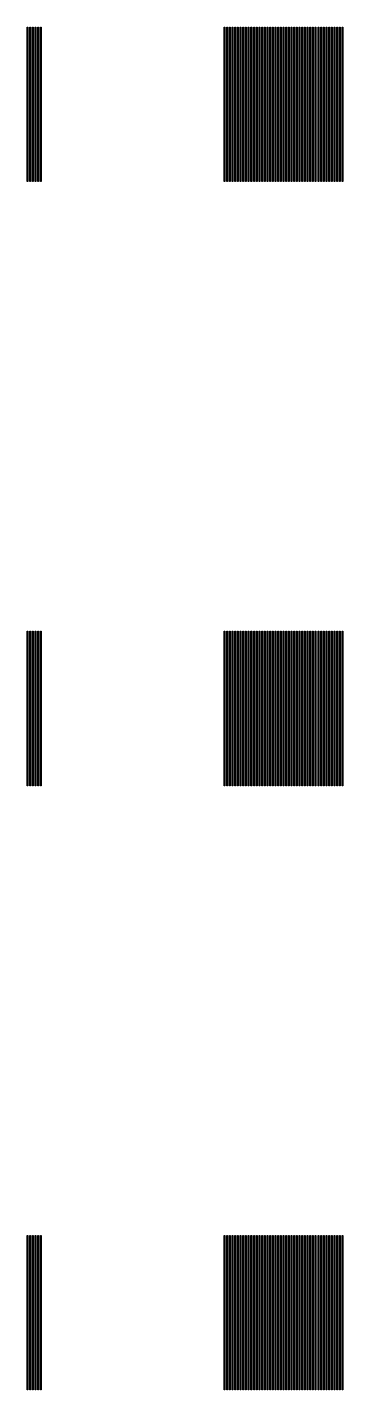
# Model space of a CAD drawing. Extents: x -25 to 122, y -49 to 104.
# Drawn here: x 85.52 to 90.32, y 30.93 to 51.61 of the extents above; entities that cross this region are included whole.
import ezdxf

# ---------------------------------------------------------------- set-up
doc = ezdxf.new("R2010")
doc.units = 0

msp = doc.modelspace()

# ---------------------------------------------------------------- linework, layer by layer
for p, q in [((85.5196, 49.2686), (85.5196, 51.6123)), ((85.5196, 51.6123), (85.5298, 51.6123)), ((85.5298, 51.6123), (85.5298, 49.2686)), ((85.5603, 49.2686), (85.5603, 51.6123)), ((85.5603, 51.6123), (85.5705, 51.6123)), ((85.5705, 51.6123), (85.5705, 49.2686)), ((85.6011, 49.2686), (85.6011, 51.6123)), ((85.6011, 51.6123), (85.6113, 51.6123)), ((85.6113, 51.6123), (85.6113, 49.2686)), ((85.6418, 49.2686), (85.6418, 51.6123)), ((85.6418, 51.6123), (85.652, 51.6123)), ((85.652, 51.6123), (85.652, 49.2686)), ((85.6826, 49.2686), (85.6826, 51.6123)), ((85.6826, 51.6123), (85.6928, 51.6123)), ((85.6928, 51.6123), (85.6928, 49.2686)), ((85.7234, 49.2686), (85.7234, 51.6123)), ((85.7234, 51.6123), (85.7336, 51.6123)), ((85.7336, 51.6123), (85.7336, 49.2686)), ((88.5154, 49.2686), (88.5154, 51.6123)), ((88.5154, 51.6123), (88.5256, 51.6123)), ((88.5256, 51.6123), (88.5256, 49.2686)), ((88.5562, 49.2686), (88.5562, 51.6123)), ((88.5562, 51.6123), (88.5664, 51.6123)), ((88.5664, 51.6123), (88.5664, 49.2686)), ((88.597, 49.2686), (88.597, 51.6123)), ((88.597, 51.6123), (88.6071, 51.6123)), ((88.6071, 51.6123), (88.6071, 49.2686)), ((88.6377, 49.2686), (88.6377, 51.6123)), ((88.6377, 51.6123), (88.6479, 51.6123)), ((88.6479, 51.6123), (88.6479, 49.2686)), ((88.6785, 49.2686), (88.6785, 51.6123)), ((88.6785, 51.6123), (88.6887, 51.6123)), ((88.6887, 51.6123), (88.6887, 49.2686)), ((88.7192, 49.2686), (88.7192, 51.6123)), ((88.7192, 51.6123), (88.7294, 51.6123)), ((88.7294, 51.6123), (88.7294, 49.2686)), ((88.76, 49.2686), (88.76, 51.6123)), ((88.76, 51.6123), (88.7702, 51.6123)), ((88.7702, 51.6123), (88.7702, 49.2686)), ((88.8008, 49.2686), (88.8008, 51.6123)), ((88.8008, 51.6123), (88.811, 51.6123)), ((88.811, 51.6123), (88.811, 49.2686)), ((88.8415, 49.2686), (88.8415, 51.6123)), ((88.8415, 51.6123), (88.8517, 51.6123)), ((88.8517, 51.6123), (88.8517, 49.2686)), ((88.8823, 49.2686), (88.8823, 51.6123)), ((88.8823, 51.6123), (88.8925, 51.6123)), ((88.8925, 51.6123), (88.8925, 49.2686)), ((88.923, 49.2686), (88.923, 51.6123)), ((88.923, 51.6123), (88.9332, 51.6123)), ((88.9332, 51.6123), (88.9332, 49.2686)), ((88.9638, 49.2686), (88.9638, 51.6123)), ((88.9638, 51.6123), (88.974, 51.6123)), ((88.974, 51.6123), (88.974, 49.2686)), ((89.0045, 49.2686), (89.0045, 51.6123)), ((89.0045, 51.6123), (89.0148, 51.6123)), ((89.0148, 51.6123), (89.0148, 49.2686)), ((89.0453, 49.2686), (89.0453, 51.6123)), ((89.0453, 51.6123), (89.0555, 51.6123)), ((89.0555, 51.6123), (89.0555, 49.2686)), ((89.0861, 49.2686), (89.0861, 51.6123)), ((89.0861, 51.6123), (89.0963, 51.6123)), ((89.0963, 51.6123), (89.0963, 49.2686)), ((89.1268, 49.2686), (89.1268, 51.6123)), ((89.1268, 51.6123), (89.137, 51.6123)), ((89.137, 51.6123), (89.137, 49.2686)), ((89.1676, 49.2686), (89.1676, 51.6123)), ((89.1676, 51.6123), (89.1778, 51.6123)), ((89.1778, 51.6123), (89.1778, 49.2686)), ((89.2084, 49.2686), (89.2084, 51.6123)), ((89.2084, 51.6123), (89.2186, 51.6123)), ((89.2186, 51.6123), (89.2186, 49.2686)), ((89.2491, 49.2686), (89.2491, 51.6123)), ((89.2491, 51.6123), (89.2593, 51.6123)), ((89.2593, 51.6123), (89.2593, 49.2686)), ((89.2899, 49.2686), (89.2899, 51.6123)), ((89.2899, 51.6123), (89.3001, 51.6123)), ((89.3001, 51.6123), (89.3001, 49.2686)), ((89.3306, 49.2686), (89.3306, 51.6123)), ((89.3306, 51.6123), (89.3408, 51.6123)), ((89.3408, 51.6123), (89.3408, 49.2686)), ((89.3714, 49.2686), (89.3714, 51.6123)), ((89.3714, 51.6123), (89.3816, 51.6123)), ((89.3816, 51.6123), (89.3816, 49.2686)), ((89.4122, 49.2686), (89.4122, 51.6123)), ((89.4122, 51.6123), (89.4223, 51.6123)), ((89.4223, 51.6123), (89.4223, 49.2686)), ((89.4529, 49.2686), (89.4529, 51.6123)), ((89.4529, 51.6123), (89.4631, 51.6123)), ((89.4631, 51.6123), (89.4631, 49.2686)), ((89.4937, 49.2686), (89.4937, 51.6123)), ((89.4937, 51.6123), (89.5038, 51.6123)), ((89.5038, 51.6123), (89.5038, 49.2686)), ((89.5344, 49.2686), (89.5344, 51.6123)), ((89.5344, 51.6123), (89.5446, 51.6123)), ((89.5446, 51.6123), (89.5446, 49.2686)), ((89.5752, 49.2686), (89.5752, 51.6123)), ((89.5752, 51.6123), (89.5854, 51.6123)), ((89.5854, 51.6123), (89.5854, 49.2686)), ((89.6159, 49.2686), (89.6159, 51.6123)), ((89.6159, 51.6123), (89.6261, 51.6123)), ((89.6261, 51.6123), (89.6261, 49.2686)), ((89.6567, 49.2686), (89.6567, 51.6123)), ((89.6567, 51.6123), (89.6669, 51.6123)), ((89.6669, 51.6123), (89.6669, 49.2686)), ((89.6975, 49.2686), (89.6975, 51.6123)), ((89.6975, 51.6123), (89.7076, 51.6123)), ((89.7076, 51.6123), (89.7076, 49.2686)), ((89.7382, 49.2686), (89.7382, 51.6123)), ((89.7382, 51.6123), (89.7484, 51.6123)), ((89.7484, 51.6123), (89.7484, 49.2686)), ((89.779, 49.2686), (89.779, 51.6123)), ((89.779, 51.6123), (89.7892, 51.6123)), ((89.7892, 51.6123), (89.7892, 49.2686)), ((89.8197, 49.2686), (89.8197, 51.6123)), ((89.8197, 51.6123), (89.8299, 51.6123)), ((89.8299, 51.6123), (89.8299, 49.2686)), ((89.8605, 49.2686), (89.8605, 51.6123)), ((89.8605, 51.6123), (89.8707, 51.6123)), ((89.8707, 51.6123), (89.8707, 49.2686)), ((89.9013, 49.2686), (89.9013, 51.6123)), ((89.9013, 51.6123), (89.9114, 51.6123)), ((89.9114, 51.6123), (89.9114, 49.2686)), ((89.942, 49.2686), (89.942, 51.6123)), ((89.942, 51.6123), (89.9522, 51.6123)), ((89.9522, 51.6123), (89.9522, 49.2686)), ((89.9828, 49.2686), (89.9828, 51.6123)), ((89.9828, 51.6123), (89.993, 51.6123)), ((89.993, 51.6123), (89.993, 49.2686)), ((90.0235, 49.2686), (90.0235, 51.6123)), ((90.0235, 51.6123), (90.0337, 51.6123)), ((90.0337, 51.6123), (90.0337, 49.2686)), ((90.0643, 49.2686), (90.0643, 51.6123)), ((90.0643, 51.6123), (90.0745, 51.6123)), ((90.0745, 51.6123), (90.0745, 49.2686)), ((90.1051, 49.2686), (90.1051, 51.6123)), ((90.1051, 51.6123), (90.1152, 51.6123)), ((90.1152, 51.6123), (90.1152, 49.2686)), ((90.1458, 49.2686), (90.1458, 51.6123)), ((90.1458, 51.6123), (90.156, 51.6123)), ((90.156, 51.6123), (90.156, 49.2686)), ((90.1866, 49.2686), (90.1866, 51.6123)), ((90.1866, 51.6123), (90.1968, 51.6123)), ((90.1968, 51.6123), (90.1968, 49.2686)), ((90.2273, 49.2686), (90.2273, 51.6123)), ((90.2273, 51.6123), (90.2375, 51.6123)), ((90.2375, 51.6123), (90.2375, 49.2686)), ((90.2681, 49.2686), (90.2681, 51.6123)), ((90.2681, 51.6123), (90.2783, 51.6123)), ((90.2783, 51.6123), (90.2783, 49.2686)), ((90.3089, 49.2686), (90.3089, 51.6123)), ((90.3089, 51.6123), (90.319, 51.6123)), ((90.319, 51.6123), (90.319, 49.2686)), ((85.5298, 49.2686), (85.5196, 49.2686)), ((85.5705, 49.2686), (85.5603, 49.2686)), ((85.6113, 49.2686), (85.6011, 49.2686)), ((85.652, 49.2686), (85.6418, 49.2686)), ((85.6928, 49.2686), (85.6826, 49.2686)), ((85.7336, 49.2686), (85.7234, 49.2686)), ((88.5256, 49.2686), (88.5154, 49.2686)), ((88.5664, 49.2686), (88.5562, 49.2686)), ((88.6071, 49.2686), (88.597, 49.2686)), ((88.6479, 49.2686), (88.6377, 49.2686)), ((88.6887, 49.2686), (88.6785, 49.2686)), ((88.7294, 49.2686), (88.7192, 49.2686)), ((88.7702, 49.2686), (88.76, 49.2686)), ((88.811, 49.2686), (88.8008, 49.2686)), ((88.8517, 49.2686), (88.8415, 49.2686)), ((88.8925, 49.2686), (88.8823, 49.2686)), ((88.9332, 49.2686), (88.923, 49.2686)), ((88.974, 49.2686), (88.9638, 49.2686)), ((89.0148, 49.2686), (89.0045, 49.2686)), ((89.0555, 49.2686), (89.0453, 49.2686)), ((89.0963, 49.2686), (89.0861, 49.2686)), ((89.137, 49.2686), (89.1268, 49.2686)), ((89.1778, 49.2686), (89.1676, 49.2686)), ((89.2186, 49.2686), (89.2084, 49.2686)), ((89.2593, 49.2686), (89.2491, 49.2686)), ((89.3001, 49.2686), (89.2899, 49.2686)), ((89.3408, 49.2686), (89.3306, 49.2686)), ((89.3816, 49.2686), (89.3714, 49.2686)), ((89.4223, 49.2686), (89.4122, 49.2686)), ((89.4631, 49.2686), (89.4529, 49.2686)), ((89.5038, 49.2686), (89.4937, 49.2686)), ((89.5446, 49.2686), (89.5344, 49.2686)), ((89.5854, 49.2686), (89.5752, 49.2686)), ((89.6261, 49.2686), (89.6159, 49.2686)), ((89.6669, 49.2686), (89.6567, 49.2686)), ((89.7076, 49.2686), (89.6975, 49.2686)), ((89.7484, 49.2686), (89.7382, 49.2686)), ((89.7892, 49.2686), (89.779, 49.2686)), ((89.8299, 49.2686), (89.8197, 49.2686)), ((89.8707, 49.2686), (89.8605, 49.2686)), ((89.9114, 49.2686), (89.9013, 49.2686)), ((89.9522, 49.2686), (89.942, 49.2686)), ((89.993, 49.2686), (89.9828, 49.2686)), ((90.0337, 49.2686), (90.0235, 49.2686)), ((90.0745, 49.2686), (90.0643, 49.2686)), ((90.1152, 49.2686), (90.1051, 49.2686)), ((90.156, 49.2686), (90.1458, 49.2686)), ((90.1968, 49.2686), (90.1866, 49.2686)), ((90.2375, 49.2686), (90.2273, 49.2686)), ((90.2783, 49.2686), (90.2681, 49.2686)), ((90.319, 49.2686), (90.3089, 49.2686)), ((85.5196, 40.0976), (85.5196, 42.4413)), ((85.5196, 42.4413), (85.5298, 42.4413)), ((85.5298, 42.4413), (85.5298, 40.0976)), ((85.5603, 40.0976), (85.5603, 42.4413)), ((85.5603, 42.4413), (85.5705, 42.4413)), ((85.5705, 42.4413), (85.5705, 40.0976)), ((85.6011, 40.0976), (85.6011, 42.4413)), ((85.6011, 42.4413), (85.6113, 42.4413)), ((85.6113, 42.4413), (85.6113, 40.0976)), ((85.6418, 40.0976), (85.6418, 42.4413)), ((85.6418, 42.4413), (85.652, 42.4413)), ((85.652, 42.4413), (85.652, 40.0976)), ((85.6826, 40.0976), (85.6826, 42.4413)), ((85.6826, 42.4413), (85.6928, 42.4413)), ((85.6928, 42.4413), (85.6928, 40.0976)), ((85.7234, 40.0976), (85.7234, 42.4413)), ((85.7234, 42.4413), (85.7336, 42.4413)), ((85.7336, 42.4413), (85.7336, 40.0976)), ((88.5154, 40.0976), (88.5154, 42.4413)), ((88.5154, 42.4413), (88.5256, 42.4413)), ((88.5256, 42.4413), (88.5256, 40.0976)), ((88.5562, 40.0976), (88.5562, 42.4413)), ((88.5562, 42.4413), (88.5664, 42.4413)), ((88.5664, 42.4413), (88.5664, 40.0976)), ((88.597, 40.0976), (88.597, 42.4413)), ((88.597, 42.4413), (88.6071, 42.4413)), ((88.6071, 42.4413), (88.6071, 40.0976)), ((88.6377, 40.0976), (88.6377, 42.4413)), ((88.6377, 42.4413), (88.6479, 42.4413)), ((88.6479, 42.4413), (88.6479, 40.0976)), ((88.6785, 40.0976), (88.6785, 42.4413)), ((88.6785, 42.4413), (88.6887, 42.4413)), ((88.6887, 42.4413), (88.6887, 40.0976)), ((88.7192, 40.0976), (88.7192, 42.4413)), ((88.7192, 42.4413), (88.7294, 42.4413)), ((88.7294, 42.4413), (88.7294, 40.0976)), ((88.76, 40.0976), (88.76, 42.4413)), ((88.76, 42.4413), (88.7702, 42.4413)), ((88.7702, 42.4413), (88.7702, 40.0976)), ((88.8008, 40.0976), (88.8008, 42.4413)), ((88.8008, 42.4413), (88.811, 42.4413)), ((88.811, 42.4413), (88.811, 40.0976)), ((88.8415, 40.0976), (88.8415, 42.4413)), ((88.8415, 42.4413), (88.8517, 42.4413)), ((88.8517, 42.4413), (88.8517, 40.0976)), ((88.8823, 40.0976), (88.8823, 42.4413)), ((88.8823, 42.4413), (88.8925, 42.4413)), ((88.8925, 42.4413), (88.8925, 40.0976)), ((88.923, 40.0976), (88.923, 42.4413)), ((88.923, 42.4413), (88.9332, 42.4413)), ((88.9332, 42.4413), (88.9332, 40.0976)), ((88.9638, 40.0976), (88.9638, 42.4413)), ((88.9638, 42.4413), (88.974, 42.4413)), ((88.974, 42.4413), (88.974, 40.0976)), ((89.0045, 40.0976), (89.0045, 42.4413)), ((89.0045, 42.4413), (89.0148, 42.4413)), ((89.0148, 42.4413), (89.0148, 40.0976)), ((89.0453, 40.0976), (89.0453, 42.4413)), ((89.0453, 42.4413), (89.0555, 42.4413)), ((89.0555, 42.4413), (89.0555, 40.0976)), ((89.0861, 40.0976), (89.0861, 42.4413)), ((89.0861, 42.4413), (89.0963, 42.4413)), ((89.0963, 42.4413), (89.0963, 40.0976)), ((89.1268, 40.0976), (89.1268, 42.4413)), ((89.1268, 42.4413), (89.137, 42.4413)), ((89.137, 42.4413), (89.137, 40.0976)), ((89.1676, 40.0976), (89.1676, 42.4413)), ((89.1676, 42.4413), (89.1778, 42.4413)), ((89.1778, 42.4413), (89.1778, 40.0976)), ((89.2084, 40.0976), (89.2084, 42.4413)), ((89.2084, 42.4413), (89.2186, 42.4413)), ((89.2186, 42.4413), (89.2186, 40.0976)), ((89.2491, 40.0976), (89.2491, 42.4413)), ((89.2491, 42.4413), (89.2593, 42.4413)), ((89.2593, 42.4413), (89.2593, 40.0976)), ((89.2899, 40.0976), (89.2899, 42.4413)), ((89.2899, 42.4413), (89.3001, 42.4413)), ((89.3001, 42.4413), (89.3001, 40.0976)), ((89.3306, 40.0976), (89.3306, 42.4413)), ((89.3306, 42.4413), (89.3408, 42.4413)), ((89.3408, 42.4413), (89.3408, 40.0976)), ((89.3714, 40.0976), (89.3714, 42.4413)), ((89.3714, 42.4413), (89.3816, 42.4413)), ((89.3816, 42.4413), (89.3816, 40.0976)), ((89.4122, 40.0976), (89.4122, 42.4413)), ((89.4122, 42.4413), (89.4223, 42.4413)), ((89.4223, 42.4413), (89.4223, 40.0976)), ((89.4529, 40.0976), (89.4529, 42.4413)), ((89.4529, 42.4413), (89.4631, 42.4413)), ((89.4631, 42.4413), (89.4631, 40.0976)), ((89.4937, 40.0976), (89.4937, 42.4413)), ((89.4937, 42.4413), (89.5038, 42.4413)), ((89.5038, 42.4413), (89.5038, 40.0976)), ((89.5344, 40.0976), (89.5344, 42.4413)), ((89.5344, 42.4413), (89.5446, 42.4413)), ((89.5446, 42.4413), (89.5446, 40.0976)), ((89.5752, 40.0976), (89.5752, 42.4413)), ((89.5752, 42.4413), (89.5854, 42.4413)), ((89.5854, 42.4413), (89.5854, 40.0976)), ((89.6159, 40.0976), (89.6159, 42.4413)), ((89.6159, 42.4413), (89.6261, 42.4413)), ((89.6261, 42.4413), (89.6261, 40.0976)), ((89.6567, 40.0976), (89.6567, 42.4413)), ((89.6567, 42.4413), (89.6669, 42.4413)), ((89.6669, 42.4413), (89.6669, 40.0976)), ((89.6975, 40.0976), (89.6975, 42.4413)), ((89.6975, 42.4413), (89.7076, 42.4413)), ((89.7076, 42.4413), (89.7076, 40.0976)), ((89.7382, 40.0976), (89.7382, 42.4413)), ((89.7382, 42.4413), (89.7484, 42.4413)), ((89.7484, 42.4413), (89.7484, 40.0976)), ((89.779, 40.0976), (89.779, 42.4413)), ((89.779, 42.4413), (89.7892, 42.4413)), ((89.7892, 42.4413), (89.7892, 40.0976)), ((89.8197, 40.0976), (89.8197, 42.4413)), ((89.8197, 42.4413), (89.8299, 42.4413)), ((89.8299, 42.4413), (89.8299, 40.0976)), ((89.8605, 40.0976), (89.8605, 42.4413)), ((89.8605, 42.4413), (89.8707, 42.4413)), ((89.8707, 42.4413), (89.8707, 40.0976)), ((89.9013, 40.0976), (89.9013, 42.4413)), ((89.9013, 42.4413), (89.9114, 42.4413)), ((89.9114, 42.4413), (89.9114, 40.0976)), ((89.942, 40.0976), (89.942, 42.4413)), ((89.942, 42.4413), (89.9522, 42.4413)), ((89.9522, 42.4413), (89.9522, 40.0976)), ((89.9828, 40.0976), (89.9828, 42.4413)), ((89.9828, 42.4413), (89.993, 42.4413)), ((89.993, 42.4413), (89.993, 40.0976)), ((90.0235, 40.0976), (90.0235, 42.4413)), ((90.0235, 42.4413), (90.0337, 42.4413)), ((90.0337, 42.4413), (90.0337, 40.0976)), ((90.0643, 40.0976), (90.0643, 42.4413)), ((90.0643, 42.4413), (90.0745, 42.4413)), ((90.0745, 42.4413), (90.0745, 40.0976)), ((90.1051, 40.0976), (90.1051, 42.4413)), ((90.1051, 42.4413), (90.1152, 42.4413)), ((90.1152, 42.4413), (90.1152, 40.0976)), ((90.1458, 40.0976), (90.1458, 42.4413)), ((90.1458, 42.4413), (90.156, 42.4413)), ((90.156, 42.4413), (90.156, 40.0976)), ((90.1866, 40.0976), (90.1866, 42.4413)), ((90.1866, 42.4413), (90.1968, 42.4413)), ((90.1968, 42.4413), (90.1968, 40.0976)), ((90.2273, 40.0976), (90.2273, 42.4413)), ((90.2273, 42.4413), (90.2375, 42.4413)), ((90.2375, 42.4413), (90.2375, 40.0976)), ((90.2681, 40.0976), (90.2681, 42.4413)), ((90.2681, 42.4413), (90.2783, 42.4413)), ((90.2783, 42.4413), (90.2783, 40.0976)), ((90.3089, 40.0976), (90.3089, 42.4413)), ((90.3089, 42.4413), (90.319, 42.4413)), ((90.319, 42.4413), (90.319, 40.0976)), ((85.5298, 40.0976), (85.5196, 40.0976)), ((85.5705, 40.0976), (85.5603, 40.0976)), ((85.6113, 40.0976), (85.6011, 40.0976)), ((85.652, 40.0976), (85.6418, 40.0976)), ((85.6928, 40.0976), (85.6826, 40.0976)), ((85.7336, 40.0976), (85.7234, 40.0976)), ((88.5256, 40.0976), (88.5154, 40.0976)), ((88.5664, 40.0976), (88.5562, 40.0976)), ((88.6071, 40.0976), (88.597, 40.0976)), ((88.6479, 40.0976), (88.6377, 40.0976)), ((88.6887, 40.0976), (88.6785, 40.0976)), ((88.7294, 40.0976), (88.7192, 40.0976)), ((88.7702, 40.0976), (88.76, 40.0976)), ((88.811, 40.0976), (88.8008, 40.0976)), ((88.8517, 40.0976), (88.8415, 40.0976)), ((88.8925, 40.0976), (88.8823, 40.0976)), ((88.9332, 40.0976), (88.923, 40.0976)), ((88.974, 40.0976), (88.9638, 40.0976)), ((89.0148, 40.0976), (89.0045, 40.0976)), ((89.0555, 40.0976), (89.0453, 40.0976)), ((89.0963, 40.0976), (89.0861, 40.0976)), ((89.137, 40.0976), (89.1268, 40.0976)), ((89.1778, 40.0976), (89.1676, 40.0976)), ((89.2186, 40.0976), (89.2084, 40.0976)), ((89.2593, 40.0976), (89.2491, 40.0976)), ((89.3001, 40.0976), (89.2899, 40.0976)), ((89.3408, 40.0976), (89.3306, 40.0976)), ((89.3816, 40.0976), (89.3714, 40.0976)), ((89.4223, 40.0976), (89.4122, 40.0976)), ((89.4631, 40.0976), (89.4529, 40.0976)), ((89.5038, 40.0976), (89.4937, 40.0976)), ((89.5446, 40.0976), (89.5344, 40.0976)), ((89.5854, 40.0976), (89.5752, 40.0976)), ((89.6261, 40.0976), (89.6159, 40.0976)), ((89.6669, 40.0976), (89.6567, 40.0976)), ((89.7076, 40.0976), (89.6975, 40.0976)), ((89.7484, 40.0976), (89.7382, 40.0976)), ((89.7892, 40.0976), (89.779, 40.0976)), ((89.8299, 40.0976), (89.8197, 40.0976)), ((89.8707, 40.0976), (89.8605, 40.0976)), ((89.9114, 40.0976), (89.9013, 40.0976)), ((89.9522, 40.0976), (89.942, 40.0976)), ((89.993, 40.0976), (89.9828, 40.0976)), ((90.0337, 40.0976), (90.0235, 40.0976)), ((90.0745, 40.0976), (90.0643, 40.0976)), ((90.1152, 40.0976), (90.1051, 40.0976)), ((90.156, 40.0976), (90.1458, 40.0976)), ((90.1968, 40.0976), (90.1866, 40.0976)), ((90.2375, 40.0976), (90.2273, 40.0976)), ((90.2783, 40.0976), (90.2681, 40.0976)), ((90.319, 40.0976), (90.3089, 40.0976)), ((85.5196, 30.9267), (85.5196, 33.2703)), ((85.5196, 33.2703), (85.5298, 33.2703)), ((85.5298, 33.2703), (85.5298, 30.9267)), ((85.5603, 30.9267), (85.5603, 33.2703)), ((85.5603, 33.2703), (85.5705, 33.2703)), ((85.5705, 33.2703), (85.5705, 30.9267)), ((85.6011, 30.9267), (85.6011, 33.2703)), ((85.6011, 33.2703), (85.6113, 33.2703)), ((85.6113, 33.2703), (85.6113, 30.9267)), ((85.6418, 30.9267), (85.6418, 33.2703)), ((85.6418, 33.2703), (85.652, 33.2703)), ((85.652, 33.2703), (85.652, 30.9267)), ((85.6826, 30.9267), (85.6826, 33.2703)), ((85.6826, 33.2703), (85.6928, 33.2703)), ((85.6928, 33.2703), (85.6928, 30.9267)), ((85.7234, 30.9267), (85.7234, 33.2703)), ((85.7234, 33.2703), (85.7336, 33.2703)), ((85.7336, 33.2703), (85.7336, 30.9267)), ((88.5154, 30.9267), (88.5154, 33.2703)), ((88.5154, 33.2703), (88.5256, 33.2703)), ((88.5256, 33.2703), (88.5256, 30.9267)), ((88.5562, 30.9267), (88.5562, 33.2703)), ((88.5562, 33.2703), (88.5664, 33.2703)), ((88.5664, 33.2703), (88.5664, 30.9267)), ((88.597, 30.9267), (88.597, 33.2703)), ((88.597, 33.2703), (88.6071, 33.2703)), ((88.6071, 33.2703), (88.6071, 30.9267)), ((88.6377, 30.9267), (88.6377, 33.2703)), ((88.6377, 33.2703), (88.6479, 33.2703)), ((88.6479, 33.2703), (88.6479, 30.9267)), ((88.6785, 30.9267), (88.6785, 33.2703)), ((88.6785, 33.2703), (88.6887, 33.2703)), ((88.6887, 33.2703), (88.6887, 30.9267)), ((88.7192, 30.9267), (88.7192, 33.2703)), ((88.7192, 33.2703), (88.7294, 33.2703)), ((88.7294, 33.2703), (88.7294, 30.9267)), ((88.76, 30.9267), (88.76, 33.2703)), ((88.76, 33.2703), (88.7702, 33.2703)), ((88.7702, 33.2703), (88.7702, 30.9267)), ((88.8008, 30.9267), (88.8008, 33.2703)), ((88.8008, 33.2703), (88.811, 33.2703)), ((88.811, 33.2703), (88.811, 30.9267)), ((88.8415, 30.9267), (88.8415, 33.2703)), ((88.8415, 33.2703), (88.8517, 33.2703)), ((88.8517, 33.2703), (88.8517, 30.9267)), ((88.8823, 30.9267), (88.8823, 33.2703)), ((88.8823, 33.2703), (88.8925, 33.2703)), ((88.8925, 33.2703), (88.8925, 30.9267)), ((88.923, 30.9267), (88.923, 33.2703)), ((88.923, 33.2703), (88.9332, 33.2703)), ((88.9332, 33.2703), (88.9332, 30.9267)), ((88.9638, 30.9267), (88.9638, 33.2703)), ((88.9638, 33.2703), (88.974, 33.2703)), ((88.974, 33.2703), (88.974, 30.9267)), ((89.0045, 30.9267), (89.0045, 33.2703)), ((89.0045, 33.2703), (89.0148, 33.2703)), ((89.0148, 33.2703), (89.0148, 30.9267)), ((89.0453, 30.9267), (89.0453, 33.2703)), ((89.0453, 33.2703), (89.0555, 33.2703)), ((89.0555, 33.2703), (89.0555, 30.9267)), ((89.0861, 30.9267), (89.0861, 33.2703)), ((89.0861, 33.2703), (89.0963, 33.2703)), ((89.0963, 33.2703), (89.0963, 30.9267)), ((89.1268, 30.9267), (89.1268, 33.2703)), ((89.1268, 33.2703), (89.137, 33.2703)), ((89.137, 33.2703), (89.137, 30.9267)), ((89.1676, 30.9267), (89.1676, 33.2703)), ((89.1676, 33.2703), (89.1778, 33.2703)), ((89.1778, 33.2703), (89.1778, 30.9267)), ((89.2084, 30.9267), (89.2084, 33.2703)), ((89.2084, 33.2703), (89.2186, 33.2703)), ((89.2186, 33.2703), (89.2186, 30.9267)), ((89.2491, 30.9267), (89.2491, 33.2703)), ((89.2491, 33.2703), (89.2593, 33.2703)), ((89.2593, 33.2703), (89.2593, 30.9267)), ((89.2899, 30.9267), (89.2899, 33.2703)), ((89.2899, 33.2703), (89.3001, 33.2703)), ((89.3001, 33.2703), (89.3001, 30.9267)), ((89.3306, 30.9267), (89.3306, 33.2703)), ((89.3306, 33.2703), (89.3408, 33.2703)), ((89.3408, 33.2703), (89.3408, 30.9267)), ((89.3714, 30.9267), (89.3714, 33.2703)), ((89.3714, 33.2703), (89.3816, 33.2703)), ((89.3816, 33.2703), (89.3816, 30.9267)), ((89.4122, 30.9267), (89.4122, 33.2703)), ((89.4122, 33.2703), (89.4223, 33.2703)), ((89.4223, 33.2703), (89.4223, 30.9267)), ((89.4529, 30.9267), (89.4529, 33.2703)), ((89.4529, 33.2703), (89.4631, 33.2703)), ((89.4631, 33.2703), (89.4631, 30.9267)), ((89.4937, 30.9267), (89.4937, 33.2703)), ((89.4937, 33.2703), (89.5038, 33.2703)), ((89.5038, 33.2703), (89.5038, 30.9267)), ((89.5344, 30.9267), (89.5344, 33.2703)), ((89.5344, 33.2703), (89.5446, 33.2703)), ((89.5446, 33.2703), (89.5446, 30.9267)), ((89.5752, 30.9267), (89.5752, 33.2703)), ((89.5752, 33.2703), (89.5854, 33.2703)), ((89.5854, 33.2703), (89.5854, 30.9267)), ((89.6159, 30.9267), (89.6159, 33.2703)), ((89.6159, 33.2703), (89.6261, 33.2703)), ((89.6261, 33.2703), (89.6261, 30.9267)), ((89.6567, 30.9267), (89.6567, 33.2703)), ((89.6567, 33.2703), (89.6669, 33.2703)), ((89.6669, 33.2703), (89.6669, 30.9267)), ((89.6975, 30.9267), (89.6975, 33.2703)), ((89.6975, 33.2703), (89.7076, 33.2703)), ((89.7076, 33.2703), (89.7076, 30.9267)), ((89.7382, 30.9267), (89.7382, 33.2703)), ((89.7382, 33.2703), (89.7484, 33.2703)), ((89.7484, 33.2703), (89.7484, 30.9267)), ((89.779, 30.9267), (89.779, 33.2703)), ((89.779, 33.2703), (89.7892, 33.2703)), ((89.7892, 33.2703), (89.7892, 30.9267)), ((89.8197, 30.9267), (89.8197, 33.2703)), ((89.8197, 33.2703), (89.8299, 33.2703)), ((89.8299, 33.2703), (89.8299, 30.9267)), ((89.8605, 30.9267), (89.8605, 33.2703)), ((89.8605, 33.2703), (89.8707, 33.2703)), ((89.8707, 33.2703), (89.8707, 30.9267)), ((89.9013, 30.9267), (89.9013, 33.2703)), ((89.9013, 33.2703), (89.9114, 33.2703)), ((89.9114, 33.2703), (89.9114, 30.9267)), ((89.942, 30.9267), (89.942, 33.2703)), ((89.942, 33.2703), (89.9522, 33.2703)), ((89.9522, 33.2703), (89.9522, 30.9267)), ((89.9828, 30.9267), (89.9828, 33.2703)), ((89.9828, 33.2703), (89.993, 33.2703)), ((89.993, 33.2703), (89.993, 30.9267)), ((90.0235, 30.9267), (90.0235, 33.2703)), ((90.0235, 33.2703), (90.0337, 33.2703)), ((90.0337, 33.2703), (90.0337, 30.9267)), ((90.0643, 30.9267), (90.0643, 33.2703)), ((90.0643, 33.2703), (90.0745, 33.2703)), ((90.0745, 33.2703), (90.0745, 30.9267)), ((90.1051, 30.9267), (90.1051, 33.2703)), ((90.1051, 33.2703), (90.1152, 33.2703)), ((90.1152, 33.2703), (90.1152, 30.9267)), ((90.1458, 30.9267), (90.1458, 33.2703)), ((90.1458, 33.2703), (90.156, 33.2703)), ((90.156, 33.2703), (90.156, 30.9267)), ((90.1866, 30.9267), (90.1866, 33.2703)), ((90.1866, 33.2703), (90.1968, 33.2703)), ((90.1968, 33.2703), (90.1968, 30.9267)), ((90.2273, 30.9267), (90.2273, 33.2703)), ((90.2273, 33.2703), (90.2375, 33.2703)), ((90.2375, 33.2703), (90.2375, 30.9267)), ((90.2681, 30.9267), (90.2681, 33.2703)), ((90.2681, 33.2703), (90.2783, 33.2703)), ((90.2783, 33.2703), (90.2783, 30.9267)), ((90.3089, 30.9267), (90.3089, 33.2703)), ((90.3089, 33.2703), (90.319, 33.2703)), ((90.319, 33.2703), (90.319, 30.9267)), ((85.5298, 30.9267), (85.5196, 30.9267)), ((85.5705, 30.9267), (85.5603, 30.9267)), ((85.6113, 30.9267), (85.6011, 30.9267)), ((85.652, 30.9267), (85.6418, 30.9267)), ((85.6928, 30.9267), (85.6826, 30.9267)), ((85.7336, 30.9267), (85.7234, 30.9267)), ((88.5256, 30.9267), (88.5154, 30.9267)), ((88.5664, 30.9267), (88.5562, 30.9267)), ((88.6071, 30.9267), (88.597, 30.9267)), ((88.6479, 30.9267), (88.6377, 30.9267)), ((88.6887, 30.9267), (88.6785, 30.9267)), ((88.7294, 30.9267), (88.7192, 30.9267)), ((88.7702, 30.9267), (88.76, 30.9267)), ((88.811, 30.9267), (88.8008, 30.9267)), ((88.8517, 30.9267), (88.8415, 30.9267)), ((88.8925, 30.9267), (88.8823, 30.9267)), ((88.9332, 30.9267), (88.923, 30.9267)), ((88.974, 30.9267), (88.9638, 30.9267)), ((89.0148, 30.9267), (89.0045, 30.9267)), ((89.0555, 30.9267), (89.0453, 30.9267)), ((89.0963, 30.9267), (89.0861, 30.9267)), ((89.137, 30.9267), (89.1268, 30.9267)), ((89.1778, 30.9267), (89.1676, 30.9267)), ((89.2186, 30.9267), (89.2084, 30.9267)), ((89.2593, 30.9267), (89.2491, 30.9267)), ((89.3001, 30.9267), (89.2899, 30.9267)), ((89.3408, 30.9267), (89.3306, 30.9267)), ((89.3816, 30.9267), (89.3714, 30.9267)), ((89.4223, 30.9267), (89.4122, 30.9267)), ((89.4631, 30.9267), (89.4529, 30.9267)), ((89.5038, 30.9267), (89.4937, 30.9267)), ((89.5446, 30.9267), (89.5344, 30.9267)), ((89.5854, 30.9267), (89.5752, 30.9267)), ((89.6261, 30.9267), (89.6159, 30.9267)), ((89.6669, 30.9267), (89.6567, 30.9267)), ((89.7076, 30.9267), (89.6975, 30.9267)), ((89.7484, 30.9267), (89.7382, 30.9267)), ((89.7892, 30.9267), (89.779, 30.9267)), ((89.8299, 30.9267), (89.8197, 30.9267)), ((89.8707, 30.9267), (89.8605, 30.9267)), ((89.9114, 30.9267), (89.9013, 30.9267)), ((89.9522, 30.9267), (89.942, 30.9267)), ((89.993, 30.9267), (89.9828, 30.9267)), ((90.0337, 30.9267), (90.0235, 30.9267)), ((90.0745, 30.9267), (90.0643, 30.9267)), ((90.1152, 30.9267), (90.1051, 30.9267)), ((90.156, 30.9267), (90.1458, 30.9267)), ((90.1968, 30.9267), (90.1866, 30.9267)), ((90.2375, 30.9267), (90.2273, 30.9267)), ((90.2783, 30.9267), (90.2681, 30.9267)), ((90.319, 30.9267), (90.3089, 30.9267))]:
    msp.add_line(p, q)

doc.saveas('drawing.dxf')
